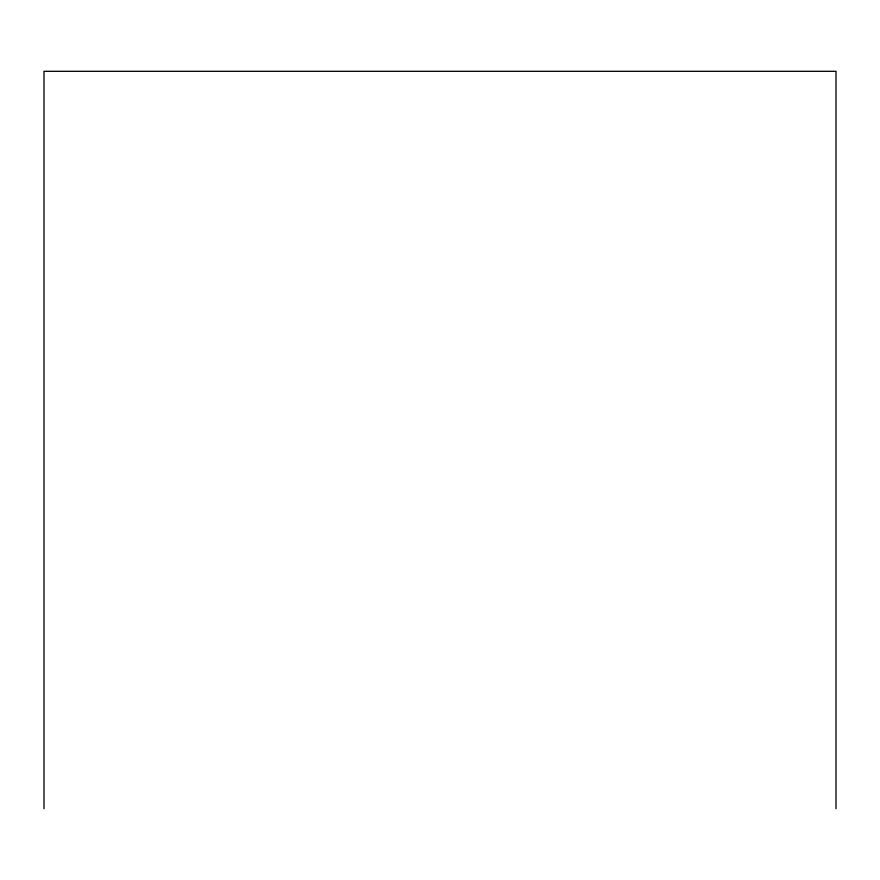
<?xml version="1.0" encoding="UTF-8"?>
<svg xmlns="http://www.w3.org/2000/svg" width="880" height="880" viewBox="0 0 880 880"><rect width="100%" height="100%" fill="white"/><g stroke="black" fill="none" stroke-linecap="round" stroke-linejoin="round"><path stroke-width="1.32" d="M836 808.698L836 71.302L44 71.302L44 808.698"/></g></svg>
